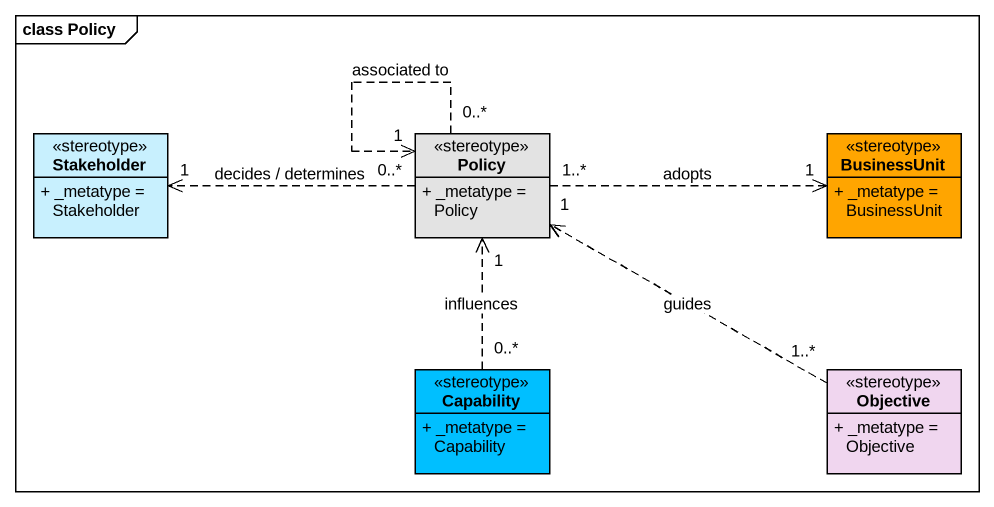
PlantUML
@startuml
mainframe class Policy
hide circle
hide empty members
skinparam classAttributeIconSize 0
class Stakeholder <<stereotype>> #C8F0FE {
  + _metatype = Stakeholder
}
class Policy <<stereotype>> #E3E3E3 {
  + _metatype = Policy
}
class BusinessUnit <<stereotype>> #FFA500 {
  + _metatype = BusinessUnit
}
class Capability <<stereotype>> #00BFFF {
  + _metatype = Capability
}
class Objective <<stereotype>> #F0D6EF {
  + _metatype = Objective
}
Policy "0..*" .left.> "1" Stakeholder : decides / determines
Policy "0..*" ..> "1" Policy : associated to
Policy "1..*" .right.> "1" BusinessUnit : adopts
Capability "0..*" .up.> "1" Policy : influences
Objective "1..*" .left.> "1" Policy : guides
@enduml
